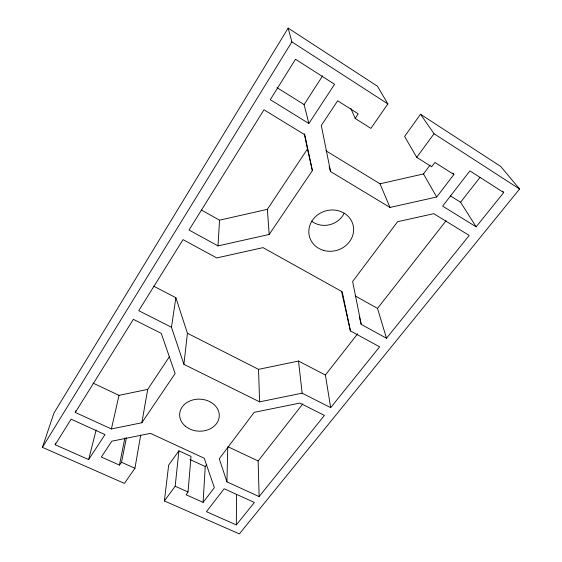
<?xml version="1.0" encoding="UTF-8"?>
<svg xmlns="http://www.w3.org/2000/svg" width="562" height="562" viewBox="0 0 562 562"><rect width="100%" height="100%" fill="white"/><g stroke="black" fill="none" stroke-linecap="round" stroke-linejoin="round"><path stroke-width="0.84" d="M236.328 524.922L254.382 502.484L224.161 488.75L206.43 511.694L236.328 524.922L236.56 494.574M226.943 481.852L219.271 458.775L254.2 412.332L299.883 403.073L324.429 415.416L259.131 496.583L226.943 481.852L227.736 447.5M329.142 166.556L330.561 171.565L390 207.441L436.695 197.002L453.906 174.501L435.002 162.509L431.63 166.738L416.723 157.325L404.584 136.461L420.524 114.255L500.728 166.45L519.583 189.029L239.349 533.9L164.385 500.953L168.663 465.111L178.906 450.843L191.024 456.428L188.038 491.989L186.106 494.799L203.1 502.372L205.228 466.537L206.746 464.493M218 245.903L189.029 230.02L263.985 109.787L304.759 134.74L312.374 170.616L269.198 234.452L218 245.903L219.545 220.171L201.533 210.111M164.385 500.953L175.182 486.242L178.906 450.843M341.492 291.158L350.428 330.955L379.624 346.81L330.674 407.654L302.145 393.175L259.616 401.851L183.9 364.345L187.42 333.238L175.864 297.705L153.679 286.184M183.9 364.345L171.473 327.274L175.864 297.705M350.828 108.389L355.198 118.47L370.892 128.382L387.878 103.914L377.411 86.197L288.137 28.1L53.966 413.049L42.417 447.352L124.427 483.39L134.936 468.251L140.704 435.065M75.793 410.794L75.301 412.445L111.395 428.961L141.849 422.743L147.708 389.382L169.471 356.638M203.1 502.372L214.354 487.661L204.238 458.248L150.468 433.365L111.831 441.198L101.322 457.032L119.446 465.104L121.547 462.273L126.401 437.721M119.446 465.104L124.883 437.938M111.395 428.961L119.018 395.353L147.708 389.382M55.687 443.088L55.153 444.76L88.648 459.583L96.137 429.993M42.417 447.352L291.875 41.876L288.137 28.1M55.153 444.76L71.1 419.182L105.017 434.602L88.648 459.583M75.301 412.445L133.356 319.328L161.28 333.371L175.105 373.568L141.849 422.743M355.198 118.47L358.17 113.784L337.678 100.781L321.302 125.459L330.561 171.565M308.868 123.507L270.287 99.678L295.493 59.249L334.58 84.272L308.868 123.507L304.091 104.574L322.616 75.856M269.198 234.452L267.35 209.338L307.484 148.951L304.253 133.735M416.723 157.325L434.04 133.742L420.524 114.255M325.904 150.756L380.01 183.802L423.495 173.946L430.141 165.031M259.131 496.583L258.148 460.973L302.848 403.839M330.674 407.654L325.398 375.016L357.664 333.772M386.501 338.254L361.233 324.4L352.62 281.485L397.587 221.702L433.731 213.686L469.228 235.422L386.501 338.254L377.516 308.397L446.102 220.74M502.639 191.171L503.721 192.555L476.14 226.83L460.573 202.236L480.025 177.374M219.545 220.171L267.35 209.338M187.42 333.238L258.534 369.36L298.513 361.05L325.398 375.016M121.547 462.273L134.936 468.251M175.182 486.242L188.038 491.989M189.956 459.512L205.228 466.537M93.039 383.101L119.018 395.353M227.758 446.642L258.148 460.973M171.473 327.274L138.744 310.674L183.036 239.63L216.728 257.93L263.037 247.638L342.223 291.762L350.428 330.955M355.226 295.942L377.516 308.397M476.14 226.83L442.638 206.135L469.881 170.89L503.721 192.555M277.003 87.665L304.091 104.574M450.331 195.843L460.573 202.236M291.875 41.876L387.878 103.914M434.04 133.742L519.583 189.029M452.937 173.047L453.906 174.501M423.495 173.946L436.695 197.002M380.01 183.802L390 207.441M359.308 316.87L361.233 324.4M307.484 148.951L312.374 170.616M298.513 361.05L302.145 393.175M258.534 369.36L259.616 401.851M344.26 213.11A21.061 19.438 -18.1 0 1 311.524 221.14M323.557 250.385A22.55 20.485 -16.2 0 0 353.28 226.008A22.55 20.485 -16.2 0 0 316.827 215.513A22.55 20.485 -16.2 0 0 323.557 250.385M185.355 426.186A19.832 16.017 2.9 0 0 218.569 419.744A19.832 16.017 2.9 0 0 194.438 399.575A19.832 16.017 2.9 0 0 185.355 426.186"/></g></svg>
